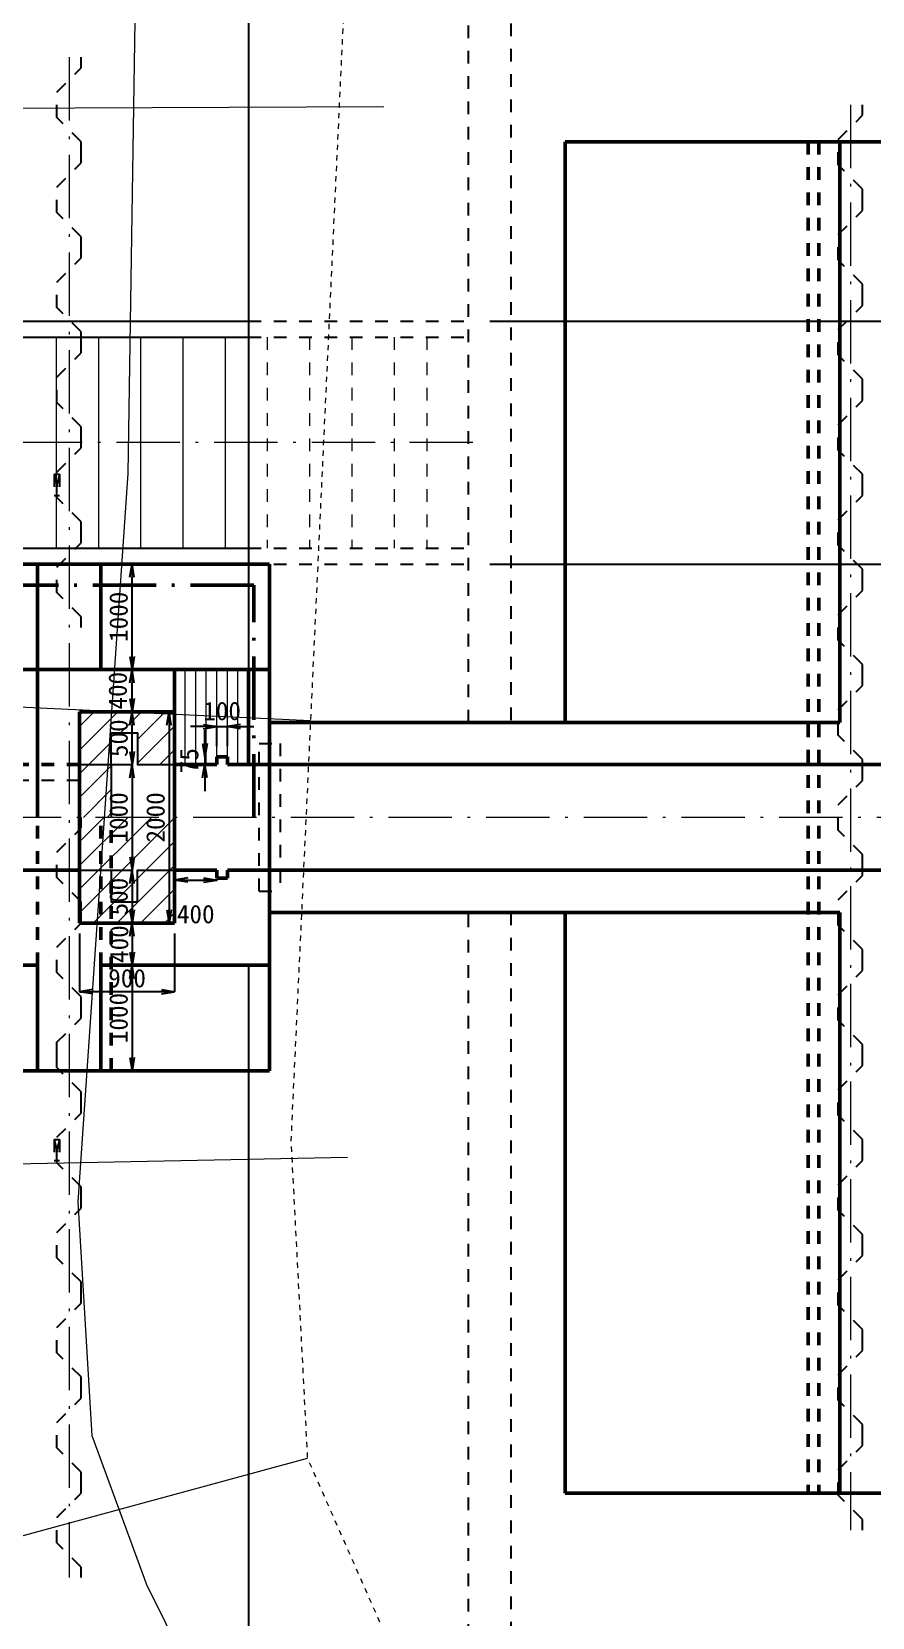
# Model space of a CAD drawing. Header units: millimetres. Extents: x 432273 to 1139245, y 170116 to 705940.
# Drawn here: x 771470 to 779430, y 397459 to 412477 of the extents above; entities that cross this region are included whole.
import ezdxf

# ---------------------------------------------------------------- set-up
doc = ezdxf.new("R2010")
doc.units = ezdxf.units.MM
doc.header["$LTSCALE"] = 100
doc.header["$PDSIZE"] = 300
for name, pattern in [('561019', [1, 0.5, -0.5]), ('56301', [0.5, 0.25, -0.25]), ('SXF_一点短鎖線', [9.25, 6, -1.5, 0.25, -1.5]), ('SXF_跳び破線', [12, 6, -6]), ('一点短鎖線', [9.25, 6, -1.5, 0.25, -1.5]), ('破線', [7.5, 6, -1.5])]:
    doc.linetypes.add(name, pattern=pattern)
doc.layers.get('Defpoints').update_dxf_attribs({"color": 153})
for name, color, linetype, lineweight in [('D-BGD', 7, 'Continuous', 13), ('D-BMK', 2, 'SXF_一点短鎖線', 13), ('D-BYP-STR1', 2, 'Continuous', 13), ('D-BYP-STR3', 3, 'Continuous', 25), ('D-BYP-STR4', 6, 'Continuous', 25), ('D-STR', 1, 'Continuous', 50)]:
    doc.layers.add(name, color=color, linetype=linetype, lineweight=lineweight)
doc.layers.add('Defpoints2', color=11, linetype='Continuous', plot=False)
doc.styles.add('MS ゴシック', font='MS Gothic.ttf')
doc.dimstyles.new('DIM-100-F', dxfattribs={"dimscale": 100, "dimtxt": 3.5, "dimasz": 2.5, "dimexe": 0, "dimexo": 2, "dimgap": 0.8, "dimtad": 1, "dimdec": 0, "dimzin": 0, "dimdsep": 46, "dimtxsty": 'MS ゴシック', "dimblk": 'OPEN', "dimcen": 0.1, "dimclrd": 256, "dimclre": 256, "dimclrt": 256, "dimaunit": 1, "dimadec": 4, "dimazin": 0, "dimtfac": 1, "dimtdec": 0, "dimtmove": 2, "dimatfit": 3, "dimldrblk": 'OPEN', "dimfxl": 1, "dimtolj": 1, "dimtzin": 0, "dimlwd": -1, "dimlwe": -1, "dimarcsym": 2})
doc.dimstyles.new('DIM-50-F', dxfattribs={"dimscale": 50, "dimtxt": 3.5, "dimasz": 2.5, "dimexe": 0, "dimexo": 2, "dimgap": 0.8, "dimtad": 1, "dimdec": 0, "dimzin": 0, "dimdsep": 46, "dimtxsty": 'MS ゴシック', "dimblk": 'OPEN', "dimcen": 0.1, "dimclrd": 256, "dimclre": 256, "dimclrt": 256, "dimaunit": 1, "dimadec": 4, "dimazin": 0, "dimtfac": 1, "dimtdec": 0, "dimtmove": 2, "dimatfit": 3, "dimldrblk": 'OPEN', "dimfxl": 1, "dimtolj": 1, "dimtzin": 0, "dimlwd": -1, "dimlwe": -1, "dimarcsym": 2})

# ---------------------------------------------------------------- blocks, each defined once
blk = doc.blocks.new('21311212131313131')
at = {"layer": 'D-BGD', "linetype": 'Continuous'}
for p, q in [((2621199.8571, -1227219.7997), (2620937.3489, -1216724.5447)), ((2631301.8617, -1226821.8142), (2630894.0811, -1216862.6524)), ((2636606.854, -1226875.2248), (2633752.1022, -1217183.4579)), ((2626511.0967, -1227168.1898), (2626765.7641, -1217299.0659))]:
    blk.add_line(p, q, dxfattribs=at)
at = {"layer": 'D-BGD', "linetype": '561019', "flags": 128}
blk.add_lwpolyline([(2441034.3739, -1231115.2852), (2441014.949, -1230194.9008), (2441009.8382, -1229935.5942), (2440973.7998, -1228187.5674), (2440932.6506, -1226180.234), (2440890.6243, -1224172.4204), (2440849.475, -1222165.087), (2440838.0365, -1221607.0466), (2465396.9227, -1220738.3151), (2502568.1938, -1220258.7543), (2502893.2618, -1220254.3025), (2505968.9706, -1220281.5844), (2533646.6748, -1220529.6704), (2555247.3327, -1219423.2209), (2574682.3776, -1218318.0141), (2575877.9982, -1218262.2975), (2607350.0318, -1216798.0533), (2630746.0107, -1217401.774), (2633752.1022, -1217183.4579), (2635812.956, -1216221.9558), (2646480.1569, -1210237.1016), (2669388.8157, -1210323.2366), (2671678.4637, -1210836.7904), (2674039.248, -1211855.5625), (2682867.6468, -1216539.2122), (2684403.4154, -1216795.1095), (2705862.1412, -1215918.7715), (2722323.8586, -1215317.7261), (2764230.8114, -1214009.3989), (2772988.6009, -1213295.0741), (2774605.8721, -1213068.8912), (2777265.5539, -1211517.479), (2787744.4804, -1204699.9318), (2789344.3566, -1203582.9766), (2800889.1227, -1201996.8461), (2810456.4508, -1200682.5578), (2827286.2582, -1199498.6722), (2831012.6992, -1199215.4427)], dxfattribs=at)
at = {"layer": 'D-BGD', "linetype": 'Continuous', "elevation": 363999.9803, "flags": 128}
blk.add_lwpolyline([(2649607.2616, -1211624.0843), (2647935.6245, -1211651.7796), (2646422.6477, -1212201.8261), (2639896.5704, -1215778.3885), (2636062.4205, -1218115.3211), (2634983.1068, -1218677.0433), (2633582.0225, -1219226.7818), (2631370.8878, -1219404.8909), (2624463.6251, -1219073.3538), (2618943.2065, -1219103.1535), (2615445.7887, -1219127.7418), (2603273.5427, -1219213.2275), (2599545.5534, -1219240.4168), (2596797.3862, -1219574.8494), (2588989.4326, -1220163.8881), (2580161.2271, -1220894.3864)], dxfattribs=at)
blk = doc.blocks.new('_Open')
at = {"color": 0, "linetype": 'ByBlock', "lineweight": -2}
for p, q in [((-1, 0.167), (0, 0)), ((-1, -0.167), (0, 0)), ((0, 0), (-1, 0))]:
    blk.add_line(p, q, dxfattribs=at)
blk = doc.blocks.new('*D34')
at = {"layer": 'Defpoints', "color": 0, "ltscale": 1500, "transparency": 16777216}
for p in [(773323, 405895), (773223, 405610), (773323, 405610)]:
    blk.add_point(p, dxfattribs=at)
at = {"layer": 'Defpoints2', "ltscale": 1500, "transparency": 16777216}
for p, q in [((773098, 405895), (772973, 405895)), ((773223, 405710), (773223, 405895)), ((773223, 405895), (773323, 405895)), ((773323, 405710), (773323, 405895)), ((773448, 405895), (773573, 405895))]:
    blk.add_line(p, q, dxfattribs=at)
at = {"layer": 'Defpoints2', "ltscale": 1500, "transparency": 16777216, "xscale": 125, "yscale": 125, "zscale": 125}
blk.add_blockref('_Open', (773223, 405895), dxfattribs=at)
at = {"layer": 'Defpoints2', "ltscale": 1500, "transparency": 16777216, "xscale": 125, "yscale": 125, "zscale": 125, "rotation": 180}
blk.add_blockref('_Open', (773323, 405895), dxfattribs=at)
at = {"layer": 'Defpoints2', "ltscale": 1500, "transparency": 16777216, "insert": (773273, 406042), "char_height": 175, "attachment_point": 5, "style": 'MS ゴシック'}
blk.add_mtext('\\A1;100', dxfattribs=at)
blk = doc.blocks.new('*D35')
at = {"layer": 'Defpoints', "color": 0, "ltscale": 1500, "transparency": 16777216}
for p in [(773109, 405535), (773223, 405610), (773223, 405535)]:
    blk.add_point(p, dxfattribs=at)
at = {"layer": 'Defpoints2', "ltscale": 1500, "transparency": 16777216}
for p, q in [((773109, 405735), (773109, 405860)), ((773123, 405610), (773109, 405610)), ((773109, 405610), (773109, 405535)), ((773123, 405535), (773109, 405535)), ((773109, 405410), (773109, 405285))]:
    blk.add_line(p, q, dxfattribs=at)
at = {"layer": 'Defpoints2', "ltscale": 1500, "transparency": 16777216, "xscale": 125, "yscale": 125, "zscale": 125}
for p, rotation in [((773109, 405610), 270), ((773109, 405535), 90)]:
    blk.add_blockref('_Open', p, dxfattribs=dict(at, rotation=rotation))
at = {"layer": 'Defpoints2', "ltscale": 1500, "transparency": 16777216, "insert": (772962, 405572), "char_height": 175, "attachment_point": 5, "rotation": 90, "style": 'MS ゴシック'}
blk.add_mtext('\\A1;75', dxfattribs=at)
blk = doc.blocks.new('*D36')
at = {"layer": 'Defpoints', "color": 0, "ltscale": 1500, "transparency": 16777216}
for p in [(771923, 405535), (771923, 404535), (772420, 404535)]:
    blk.add_point(p, dxfattribs=at)
at = {"layer": 'Defpoints2', "ltscale": 1500, "transparency": 16777216}
for p, q in [((772023, 405535), (772420, 405535)), ((772420, 405410), (772420, 404660)), ((772023, 404535), (772420, 404535))]:
    blk.add_line(p, q, dxfattribs=at)
at = {"layer": 'Defpoints2', "ltscale": 1500, "transparency": 16777216, "xscale": 125, "yscale": 125, "zscale": 125}
for p, rotation in [((772420, 405535), 90), ((772420, 404535), 270)]:
    blk.add_blockref('_Open', p, dxfattribs=dict(at, rotation=rotation))
at = {"layer": 'Defpoints2', "ltscale": 1500, "transparency": 16777216, "insert": (772293, 405035), "char_height": 175, "attachment_point": 5, "rotation": 90, "style": 'MS ゴシック'}
blk.add_mtext('\\A1;1000', dxfattribs=at)
blk = doc.blocks.new('*D37')
at = {"layer": 'Defpoints', "color": 0, "ltscale": 1500, "transparency": 16777216}
for p in [(771923, 406035), (772420, 406035), (771923, 405535)]:
    blk.add_point(p, dxfattribs=at)
at = {"layer": 'Defpoints2', "ltscale": 1500, "transparency": 16777216}
for p, q in [((772023, 406035), (772420, 406035)), ((772420, 405660), (772420, 405910)), ((772023, 405535), (772420, 405535))]:
    blk.add_line(p, q, dxfattribs=at)
at = {"layer": 'Defpoints2', "ltscale": 1500, "transparency": 16777216, "xscale": 125, "yscale": 125, "zscale": 125}
for p, rotation in [((772420, 406035), 90), ((772420, 405535), 270)]:
    blk.add_blockref('_Open', p, dxfattribs=dict(at, rotation=rotation))
at = {"layer": 'Defpoints2', "ltscale": 1500, "transparency": 16777216, "insert": (772293, 405785), "char_height": 175, "attachment_point": 5, "rotation": 90, "style": 'MS ゴシック'}
blk.add_mtext('\\A1;500', dxfattribs=at)
blk = doc.blocks.new('*D38')
at = {"layer": 'Defpoints', "color": 0, "ltscale": 1500, "transparency": 16777216}
for p in [(771923, 404535), (771923, 404035), (772420, 404035)]:
    blk.add_point(p, dxfattribs=at)
at = {"layer": 'Defpoints2', "ltscale": 1500, "transparency": 16777216}
for p, q in [((772023, 404535), (772420, 404535)), ((772420, 404410), (772420, 404160)), ((772023, 404035), (772420, 404035))]:
    blk.add_line(p, q, dxfattribs=at)
at = {"layer": 'Defpoints2', "ltscale": 1500, "transparency": 16777216, "xscale": 125, "yscale": 125, "zscale": 125}
for p, rotation in [((772420, 404535), 90), ((772420, 404035), 270)]:
    blk.add_blockref('_Open', p, dxfattribs=dict(at, rotation=rotation))
at = {"layer": 'Defpoints2', "ltscale": 1500, "transparency": 16777216, "insert": (772293, 404285), "char_height": 175, "attachment_point": 5, "rotation": 90, "style": 'MS ゴシック'}
blk.add_mtext('\\A1;500', dxfattribs=at)
blk = doc.blocks.new('*D39')
at = {"layer": 'Defpoints', "color": 0, "ltscale": 1500, "transparency": 16777216}
for p in [(771923, 404035), (772123, 403635), (772420, 403635)]:
    blk.add_point(p, dxfattribs=at)
at = {"layer": 'Defpoints2', "ltscale": 1500, "transparency": 16777216}
for p, q in [((772023, 404035), (772420, 404035)), ((772420, 403910), (772420, 403760)), ((772223, 403635), (772420, 403635))]:
    blk.add_line(p, q, dxfattribs=at)
at = {"layer": 'Defpoints2', "ltscale": 1500, "transparency": 16777216, "xscale": 125, "yscale": 125, "zscale": 125}
for p, rotation in [((772420, 404035), 90), ((772420, 403635), 270)]:
    blk.add_blockref('_Open', p, dxfattribs=dict(at, rotation=rotation))
at = {"layer": 'Defpoints2', "ltscale": 1500, "transparency": 16777216, "insert": (772298, 403835), "char_height": 175, "attachment_point": 5, "rotation": 90, "style": 'MS ゴシック'}
blk.add_mtext('\\A1;400', dxfattribs=at)
blk = doc.blocks.new('*D40')
at = {"layer": 'Defpoints', "color": 0, "ltscale": 1500, "transparency": 16777216}
for p in [(772123, 403635), (772123, 402635), (772420, 402635)]:
    blk.add_point(p, dxfattribs=at)
at = {"layer": 'Defpoints2', "ltscale": 1500, "transparency": 16777216}
for p, q in [((772223, 403635), (772420, 403635)), ((772420, 403510), (772420, 402760)), ((772223, 402635), (772420, 402635))]:
    blk.add_line(p, q, dxfattribs=at)
at = {"layer": 'Defpoints2', "ltscale": 1500, "transparency": 16777216, "xscale": 125, "yscale": 125, "zscale": 125}
for p, rotation in [((772420, 403635), 90), ((772420, 402635), 270)]:
    blk.add_blockref('_Open', p, dxfattribs=dict(at, rotation=rotation))
at = {"layer": 'Defpoints2', "ltscale": 1500, "transparency": 16777216, "insert": (772293, 403135), "char_height": 175, "attachment_point": 5, "rotation": 90, "style": 'MS ゴシック'}
blk.add_mtext('\\A1;1000', dxfattribs=at)
blk = doc.blocks.new('*D41')
at = {"layer": 'Defpoints', "color": 0, "ltscale": 1500, "transparency": 16777216}
for p in [(772123, 406435), (772420, 406435), (771923, 406035)]:
    blk.add_point(p, dxfattribs=at)
at = {"layer": 'Defpoints2', "ltscale": 1500, "transparency": 16777216}
for p, q in [((772223, 406435), (772420, 406435)), ((772420, 406160), (772420, 406310)), ((772023, 406035), (772420, 406035))]:
    blk.add_line(p, q, dxfattribs=at)
at = {"layer": 'Defpoints2', "ltscale": 1500, "transparency": 16777216, "xscale": 125, "yscale": 125, "zscale": 125}
for p, rotation in [((772420, 406435), 90), ((772420, 406035), 270)]:
    blk.add_blockref('_Open', p, dxfattribs=dict(at, rotation=rotation))
at = {"layer": 'Defpoints2', "ltscale": 1500, "transparency": 16777216, "insert": (772285, 406235), "char_height": 175, "attachment_point": 5, "rotation": 90, "style": 'MS ゴシック'}
blk.add_mtext('\\A1;400', dxfattribs=at)
blk = doc.blocks.new('*D42')
at = {"layer": 'Defpoints', "color": 0, "ltscale": 1500, "transparency": 16777216}
for p in [(772123, 407435), (772420, 407435), (772123, 406435)]:
    blk.add_point(p, dxfattribs=at)
at = {"layer": 'Defpoints2', "ltscale": 1500, "transparency": 16777216}
for p, q in [((772223, 407435), (772420, 407435)), ((772420, 406560), (772420, 407310)), ((772223, 406435), (772420, 406435))]:
    blk.add_line(p, q, dxfattribs=at)
at = {"layer": 'Defpoints2', "ltscale": 1500, "transparency": 16777216, "xscale": 125, "yscale": 125, "zscale": 125}
for p, rotation in [((772420, 407435), 90), ((772420, 406435), 270)]:
    blk.add_blockref('_Open', p, dxfattribs=dict(at, rotation=rotation))
at = {"layer": 'Defpoints2', "ltscale": 1500, "transparency": 16777216, "insert": (772293, 406935), "char_height": 175, "attachment_point": 5, "rotation": 90, "style": 'MS ゴシック'}
blk.add_mtext('\\A1;1000', dxfattribs=at)
blk = doc.blocks.new('*D33')
at = {"layer": 'Defpoints', "color": 0, "ltscale": 1500, "transparency": 16777216}
for p in [(771923, 406035), (771923, 404035), (772770, 404035)]:
    blk.add_point(p, dxfattribs=at)
at = {"layer": 'Defpoints2', "ltscale": 1500, "transparency": 16777216}
for p, q in [((772023, 406035), (772770, 406035)), ((772770, 405910), (772770, 404160)), ((772023, 404035), (772770, 404035))]:
    blk.add_line(p, q, dxfattribs=at)
at = {"layer": 'Defpoints2', "ltscale": 1500, "transparency": 16777216, "xscale": 125, "yscale": 125, "zscale": 125}
for p, rotation in [((772770, 406035), 90), ((772770, 404035), 270)]:
    blk.add_blockref('_Open', p, dxfattribs=dict(at, rotation=rotation))
at = {"layer": 'Defpoints2', "ltscale": 1500, "transparency": 16777216, "insert": (772643, 405035), "char_height": 175, "attachment_point": 5, "rotation": 90, "style": 'MS ゴシック'}
blk.add_mtext('\\A1;2000', dxfattribs=at)
blk = doc.blocks.new('*D43')
at = {"layer": 'Defpoints', "color": 0, "ltscale": 1500, "transparency": 16777216}
for p in [(771923, 404035), (772823, 404035), (771923, 403384)]:
    blk.add_point(p, dxfattribs=at)
at = {"layer": 'Defpoints2', "ltscale": 1500, "transparency": 16777216}
for p, q in [((771923, 403935), (771923, 403384)), ((772823, 403935), (772823, 403384)), ((772698, 403384), (772048, 403384))]:
    blk.add_line(p, q, dxfattribs=at)
at = {"layer": 'Defpoints2', "ltscale": 1500, "transparency": 16777216, "xscale": 125, "yscale": 125, "zscale": 125, "rotation": 180}
blk.add_blockref('_Open', (771923, 403384), dxfattribs=at)
at = {"layer": 'Defpoints2', "ltscale": 1500, "transparency": 16777216, "xscale": 125, "yscale": 125, "zscale": 125}
blk.add_blockref('_Open', (772823, 403384), dxfattribs=at)
at = {"layer": 'Defpoints2', "ltscale": 1500, "transparency": 16777216, "insert": (772373, 403511), "char_height": 175, "attachment_point": 5, "style": 'MS ゴシック'}
blk.add_mtext('\\A1;900', dxfattribs=at)
blk = doc.blocks.new('*D44')
at = {"layer": 'Defpoints', "color": 0, "ltscale": 1500, "transparency": 16777216}
for p in [(772823, 404535), (773223, 404535), (773223, 404441)]:
    blk.add_point(p, dxfattribs=at)
at = {"layer": 'Defpoints2', "ltscale": 1500, "transparency": 16777216}
for p, q in [((772823, 404435), (772823, 404441)), ((772948, 404441), (773098, 404441)), ((773223, 404435), (773223, 404441))]:
    blk.add_line(p, q, dxfattribs=at)
at = {"layer": 'Defpoints2', "ltscale": 1500, "transparency": 16777216, "xscale": 125, "yscale": 125, "zscale": 125, "rotation": 180}
blk.add_blockref('_Open', (772823, 404441), dxfattribs=at)
at = {"layer": 'Defpoints2', "ltscale": 1500, "transparency": 16777216, "xscale": 125, "yscale": 125, "zscale": 125}
blk.add_blockref('_Open', (773223, 404441), dxfattribs=at)
at = {"layer": 'Defpoints2', "ltscale": 1500, "transparency": 16777216, "insert": (773023, 404118), "char_height": 175, "attachment_point": 5, "style": 'MS ゴシック'}
blk.add_mtext('\\A1;400', dxfattribs=at)
blk = doc.blocks.new('*D60')
at = {"layer": 'Defpoints', "ltscale": 0.2, "transparency": 16777216}
for p, q in [((775807, 409735), (782432, 409735)), ((782432, 409485), (782432, 407685)), ((775807, 407435), (782432, 407435))]:
    blk.add_line(p, q, dxfattribs=at)
at = {"layer": 'Defpoints', "color": 0, "ltscale": 0.2, "transparency": 16777216}
for p in [(775607, 409735), (775607, 407435), (782432, 407435)]:
    blk.add_point(p, dxfattribs=at)
at = {"layer": 'Defpoints', "ltscale": 0.2, "transparency": 16777216, "xscale": 250, "yscale": 250, "zscale": 250}
for p, rotation in [((782432, 409735), 90), ((782432, 407435), 270)]:
    blk.add_blockref('_Open', p, dxfattribs=dict(at, rotation=rotation))
at = {"layer": 'Defpoints', "ltscale": 0.2, "transparency": 16777216, "insert": (782177, 408585), "char_height": 350, "attachment_point": 5, "rotation": 90, "style": 'MS ゴシック'}
blk.add_mtext('\\A1;2300', dxfattribs=at)
blk = doc.blocks.new('*D61')
at = {"layer": 'Defpoints', "ltscale": 0.2, "transparency": 16777216}
for p, q in [((775807, 407435), (782432, 407435)), ((782432, 407185), (782432, 389185)), ((776207, 388935), (782432, 388935))]:
    blk.add_line(p, q, dxfattribs=at)
at = {"layer": 'Defpoints', "color": 0, "ltscale": 0.2, "transparency": 16777216}
for p in [(775607, 407435), (776007, 388935), (782432, 388935)]:
    blk.add_point(p, dxfattribs=at)
at = {"layer": 'Defpoints', "ltscale": 0.2, "transparency": 16777216, "xscale": 250, "yscale": 250, "zscale": 250}
for p, rotation in [((782432, 407435), 90), ((782432, 388935), 270)]:
    blk.add_blockref('_Open', p, dxfattribs=dict(at, rotation=rotation))
at = {"layer": 'Defpoints', "ltscale": 0.2, "transparency": 16777216, "insert": (782177, 398185), "char_height": 350, "attachment_point": 5, "rotation": 90, "style": 'MS ゴシック'}
blk.add_mtext('\\A1;18500', dxfattribs=at)
blk = doc.blocks.new('*D62')
at = {"layer": 'Defpoints', "ltscale": 0.2, "transparency": 16777216}
for p, q in [((776207, 421435), (783132, 421435)), ((783132, 421185), (783132, 388885)), ((776207, 388635), (783132, 388635))]:
    blk.add_line(p, q, dxfattribs=at)
at = {"layer": 'Defpoints', "color": 0, "ltscale": 0.2, "transparency": 16777216}
for p in [(776007, 421435), (776007, 388635), (783132, 388635)]:
    blk.add_point(p, dxfattribs=at)
at = {"layer": 'Defpoints', "ltscale": 0.2, "transparency": 16777216, "xscale": 250, "yscale": 250, "zscale": 250}
for p, rotation in [((783132, 421435), 90), ((783132, 388635), 270)]:
    blk.add_blockref('_Open', p, dxfattribs=dict(at, rotation=rotation))
at = {"layer": 'Defpoints', "ltscale": 0.2, "transparency": 16777216, "insert": (782877, 405035), "char_height": 350, "attachment_point": 5, "rotation": 90, "style": 'MS ゴシック'}
blk.add_mtext('\\A1;32800', dxfattribs=at)
blk = doc.blocks.new('*D64')
at = {"layer": 'Defpoints', "transparency": 16777216}
for p, q in [((776207, 421135), (782432, 421135)), ((782432, 420885), (782432, 409985)), ((775807, 409735), (782432, 409735))]:
    blk.add_line(p, q, dxfattribs=at)
at = {"layer": 'Defpoints', "color": 0, "transparency": 16777216}
for p in [(776007, 421135, 354000), (775607, 409735, 354000), (782432, 409735)]:
    blk.add_point(p, dxfattribs=at)
at = {"layer": 'Defpoints', "transparency": 16777216, "xscale": 250, "yscale": 250, "zscale": 250}
for p, rotation in [((782432, 421135), 90), ((782432, 409735), 270)]:
    blk.add_blockref('_Open', p, dxfattribs=dict(at, rotation=rotation))
at = {"layer": 'Defpoints', "transparency": 16777216, "insert": (782177, 415435), "char_height": 350, "attachment_point": 5, "rotation": 90, "style": 'MS ゴシック'}
blk.add_mtext('\\A1;11400', dxfattribs=at)

msp = doc.modelspace()

# ---------------------------------------------------------------- hatches: boundary and pattern name
at = {"layer": 'D-BYP-STR1'}
h = msp.add_hatch(dxfattribs=at)
h.set_pattern_fill('ANSI31', color=256, scale=50)
h.set_pattern_definition([(45, (74271.6, 1431780.76), (-112.253202, 112.253202), [])])
h.paths.add_polyline_path([(772222.9, 405034.8), (771922.9, 405034.8), (771922.9, 406034.8), (772822.9, 406034.8), (772822.9, 405534.8), (772472.9, 405534.8), (772472.9, 405834.8), (772222.9, 405834.8)])
h = msp.add_hatch(dxfattribs=at)
h.set_pattern_fill('ANSI31', color=256, scale=50)
h.set_pattern_definition([(45, (694537.68, 599744.59), (-112.2532, 112.2532), [])])
h.paths.add_polyline_path([(772822.9, 404034.8), (772822.9, 405034.8), (771922.9, 405034.8), (771922.9, 404034.8)])

# ---------------------------------------------------------------- linework, layer by layer
at = {"layer": 'D-BMK', "linetype": 'SXF_一点短鎖線'}
for p, q in [((771822.9, 412234.8, 354000), (771822.9, 397834.8, 354000)), ((779222.9, 411784.8, 354000), (779222.9, 398284.8, 354000)), ((775646.4, 408584.8, 354000), (763234.1, 408584.8, 354000)), ((810597.2, 405034.8, 354000), (729800.3, 405034.8, 354000))]:
    msp.add_line(p, q, dxfattribs=at)
at = {"layer": 'D-BYP-STR1', "ltscale": 0.2}
for p, q in [((771701.1, 409584.8, 354000), (771701.1, 407584.8, 354000)), ((772101.1, 409584.8, 354000), (772101.1, 407584.8, 354000)), ((772501.1, 409584.8, 354000), (772501.1, 407584.8, 354000)), ((772901.1, 409584.8, 354000), (772901.1, 407584.8, 354000)), ((773301.1, 409584.8, 354000), (773301.1, 407584.8, 354000))]:
    msp.add_line(p, q, dxfattribs=at)
at = {"layer": 'D-BYP-STR1', "linetype": 'SXF_跳び破線', "ltscale": 0.2}
for p, q in [((773701.1, 409584.8, 354000), (773701.1, 407584.8, 354000)), ((774101.1, 409584.8, 354000), (774101.1, 407584.8, 354000)), ((774501.1, 409584.8, 354000), (774501.1, 407584.8, 354000)), ((774901.1, 409584.8, 354000), (774901.1, 407584.8, 354000)), ((775212, 409584.8, 354000), (775212, 407584.8, 354000))]:
    msp.add_line(p, q, dxfattribs=at)
at = {"layer": 'D-BYP-STR1', "lineweight": 13, "ltscale": 100}
for p, q in [((772922.9, 405534.8, 354000), (772922.9, 406434.8, 354000)), ((773022.9, 405534.8, 354000), (773022.9, 406434.8, 354000)), ((773122.9, 405534.8, 354000), (773122.9, 406434.8, 354000)), ((773222.9, 405609.8, 354000), (773222.9, 406434.8, 354000)), ((773322.9, 405609.8, 354000), (773322.9, 406434.8, 354000)), ((773422.9, 405534.8, 354000), (773422.9, 406434.8, 354000))]:
    msp.add_line(p, q, dxfattribs=at)
at = {"layer": 'D-BYP-STR3', "ltscale": 0.2}
for p, q in [((773522.9, 421434.8, 354000), (773522.9, 406434.8, 354000)), ((763698.5, 409734.8, 354000), (773522.9, 409734.8, 354000)), ((764198.5, 409584.8, 354000), (773522.9, 409584.8, 354000)), ((764198.5, 407584.8, 354000), (773522.9, 407584.8, 354000)), ((763698.5, 407434.8, 354000), (773522.9, 407434.8, 354000)), ((773522.9, 403634.8, 354000), (773522.9, 388634.8, 354000))]:
    msp.add_line(p, q, dxfattribs=at)
at = {"layer": 'D-BYP-STR3', "linetype": 'SXF_跳び破線', "ltscale": 0.2}
for p, q in [((775607.2, 405934.8, 354000), (775607.2, 421434.8, 354000)), ((776007.2, 421434.8, 354000), (776007.2, 405934.8, 354000)), ((773522.9, 409734.8, 354000), (775607.2, 409734.8, 354000)), ((773522.9, 409584.8, 354000), (775607.2, 409584.8, 354000)), ((773522.9, 407584.8, 354000), (775607.2, 407584.8, 354000)), ((773522.9, 407434.8, 354000), (775607.2, 407434.8, 354000)), ((775607.2, 388634.8, 354000), (775607.2, 404134.8, 354000)), ((776007.2, 404134.8, 354000), (776007.2, 388634.8, 354000))]:
    msp.add_line(p, q, dxfattribs=at)
at = {"layer": 'D-BYP-STR4', "linetype": 'SXF_跳び破線', "ltscale": 0.2}
for p, q in [((773622.9, 404334.8, 354000), (773622.9, 405734.8, 354000)), ((773622.9, 405734.8, 354000), (773822.9, 405734.8, 354000)), ((773822.9, 405734.8, 354000), (773822.9, 404334.8, 354000)), ((771922.9, 405384.8, 354000), (767322.6, 405384.8, 354000)), ((773622.9, 404334.8, 354000), (773822.9, 404334.8, 354000))]:
    msp.add_line(p, q, dxfattribs=at)
at = {"layer": 'D-BYP-STR4', "color": 6, "ltscale": 1500}
msp.add_line((772222.9, 405534.8, 354000), (772222.9, 405034.8, 354000), dxfattribs=at)
at = {"layer": 'D-BYP-STR4', "linetype": 'SXF_跳び破線', "ltscale": 0.2}
for points in [[(771937.9, 411334.8), (771937.9, 411434.8), (771707.9, 411664.8), (771707.9, 411904.8), (771937.9, 412134.8), (771937.9, 412234.8)], [(779337.9, 410884.8), (779337.9, 410984.8), (779107.9, 411214.8), (779107.9, 411454.8), (779337.9, 411684.8), (779337.9, 411784.8)], [(771937.9, 410434.8), (771937.9, 410534.8), (771707.9, 410764.8), (771707.9, 411004.8), (771937.9, 411234.8), (771937.9, 411334.8)], [(779337.9, 409984.8), (779337.9, 410084.8), (779107.9, 410314.8), (779107.9, 410554.8), (779337.9, 410784.8), (779337.9, 410884.8)], [(771937.9, 409534.8), (771937.9, 409634.8), (771707.9, 409864.8), (771707.9, 410104.8), (771937.9, 410334.8), (771937.9, 410434.8)], [(779337.9, 409084.8), (779337.9, 409184.8), (779107.9, 409414.8), (779107.9, 409654.8), (779337.9, 409884.8), (779337.9, 409984.8)], [(771937.9, 408634.8), (771937.9, 408734.8), (771707.9, 408964.8), (771707.9, 409204.8), (771937.9, 409434.8), (771937.9, 409534.8)], [(779337.9, 408184.8), (779337.9, 408284.8), (779107.9, 408514.8), (779107.9, 408754.8), (779337.9, 408984.8), (779337.9, 409084.8)], [(771937.9, 407734.8), (771937.9, 407834.8), (771707.9, 408064.8), (771707.9, 408304.8), (771937.9, 408534.8), (771937.9, 408634.8)], [(771682.9, 408284.8), (771682.9, 408084.8)], [(771682.9, 408284.8), (771732.9, 408284.8)], [(771732.9, 408284.8), (771682.9, 408084.8)], [(771682.9, 408284.8), (771732.9, 408084.8)], [(771732.9, 408284.8), (771732.9, 408084.8)], [(771682.9, 408084.8), (771732.9, 408084.8)], [(779337.9, 407284.8), (779337.9, 407384.8), (779107.9, 407614.8), (779107.9, 407854.8), (779337.9, 408084.8), (779337.9, 408184.8)], [(771937.9, 406834.8), (771937.9, 406934.8), (771707.9, 407164.8), (771707.9, 407404.8), (771937.9, 407634.8), (771937.9, 407734.8)], [(779337.9, 406384.8), (779337.9, 406484.8), (779107.9, 406714.8), (779107.9, 406954.8), (779337.9, 407184.8), (779337.9, 407284.8)], [(779337.9, 405484.8), (779337.9, 405584.8), (779107.9, 405814.8), (779107.9, 406054.8), (779337.9, 406284.8), (779337.9, 406384.8)], [(779337.9, 404584.8), (779337.9, 404684.8), (779107.9, 404914.8), (779107.9, 405154.8), (779337.9, 405384.8), (779337.9, 405484.8)], [(771937.9, 404134.8), (771937.9, 404234.8), (771707.9, 404464.8), (771707.9, 404704.8), (771937.9, 404934.8), (771937.9, 405034.8)], [(779337.9, 403684.8), (779337.9, 403784.8), (779107.9, 404014.8), (779107.9, 404254.8), (779337.9, 404484.8), (779337.9, 404584.8)], [(771937.9, 403234.8), (771937.9, 403334.8), (771707.9, 403564.8), (771707.9, 403804.8), (771937.9, 404034.8), (771937.9, 404134.8)], [(779337.9, 402784.8), (779337.9, 402884.8), (779107.9, 403114.8), (779107.9, 403354.8), (779337.9, 403584.8), (779337.9, 403684.8)], [(771707.9, 402784.8), (771707.9, 402904.8), (771937.9, 403134.8), (771937.9, 403234.8)], [(771937.9, 402334.8), (771937.9, 402434.8), (771707.9, 402664.8), (771707.9, 402784.8)], [(779337.9, 401884.8), (779337.9, 401984.8), (779107.9, 402214.8), (779107.9, 402454.8), (779337.9, 402684.8), (779337.9, 402784.8)], [(771937.9, 401434.8), (771937.9, 401534.8), (771707.9, 401764.8), (771707.9, 402004.8), (771937.9, 402234.8), (771937.9, 402334.8)], [(771682.9, 401984.8), (771682.9, 401784.8)], [(771682.9, 401984.8), (771732.9, 401984.8)], [(771732.9, 401984.8), (771682.9, 401784.8)], [(771682.9, 401984.8), (771732.9, 401784.8)], [(771732.9, 401984.8), (771732.9, 401784.8)], [(779337.9, 400984.8), (779337.9, 401084.8), (779107.9, 401314.8), (779107.9, 401554.8), (779337.9, 401784.8), (779337.9, 401884.8)], [(771682.9, 401784.8), (771732.9, 401784.8)], [(771937.9, 400534.8), (771937.9, 400634.8), (771707.9, 400864.8), (771707.9, 401104.8), (771937.9, 401334.8), (771937.9, 401434.8)], [(779337.9, 400084.8), (779337.9, 400184.8), (779107.9, 400414.8), (779107.9, 400654.8), (779337.9, 400884.8), (779337.9, 400984.8)], [(771937.9, 399634.8), (771937.9, 399734.8), (771707.9, 399964.8), (771707.9, 400204.8), (771937.9, 400434.8), (771937.9, 400534.8)], [(779337.9, 399184.8), (779337.9, 399284.8), (779107.9, 399514.8), (779107.9, 399754.8), (779337.9, 399984.8), (779337.9, 400084.8)], [(771937.9, 398734.8), (771937.9, 398834.8), (771707.9, 399064.8), (771707.9, 399304.8), (771937.9, 399534.8), (771937.9, 399634.8)], [(779337.9, 398284.8), (779337.9, 398384.8), (779107.9, 398614.8), (779107.9, 398854.8), (779337.9, 399084.8), (779337.9, 399184.8)], [(771937.9, 397834.8), (771937.9, 397934.8), (771707.9, 398164.8), (771707.9, 398404.8), (771937.9, 398634.8), (771937.9, 398734.8)]]:
    msp.add_lwpolyline(points, dxfattribs=at)
at = {"layer": 'D-BYP-STR4', "color": 6, "ltscale": 1500, "elevation": 354000}
for points in [[(771922.9, 405534.8), (772222.9, 405534.8), (772222.9, 405834.8), (772472.9, 405834.8), (772472.9, 405534.8), (772822.9, 405534.8)], [(771922.9, 404534.8), (772222.9, 404534.8), (772222.9, 404234.8), (772472.9, 404234.8), (772472.9, 404534.8), (772822.9, 404534.8)]]:
    msp.add_lwpolyline(points, dxfattribs=at)
at = {"layer": 'D-STR'}
for p, q in [((779122.9, 411434.8, 354000), (776522.9, 411434.8, 354000)), ((776522.9, 405934.8, 354000), (776522.9, 411434.8, 354000)), ((779122.9, 405934.8, 354000), (779122.9, 411434.8, 354000)), ((779122.9, 407142.7, 354000), (779122.9, 411434.8, 354000)), ((773722.9, 407434.8, 354000), (766822.6, 407434.8, 354000)), ((771522.9, 405034.8, 354000), (771522.9, 407434.8, 354000)), ((772122.9, 406434.8, 354000), (772122.9, 407434.8, 354000)), ((773722.9, 406434.8, 354000), (773722.9, 407434.8, 354000)), ((771522.9, 406434.8, 354000), (766822.6, 406434.8, 354000)), ((773722.9, 406434.8, 354000), (771522.9, 406434.8, 354000)), ((772822.9, 406434.8, 354000), (772822.9, 404034.8, 354000)), ((773522.9, 406434.8, 354000), (773522.9, 405534.8, 354000)), ((773722.9, 403634.8, 354000), (773722.9, 406434.8, 354000)), ((772822.9, 406034.8, 354000), (771922.9, 406034.8, 354000)), ((771922.9, 406034.8, 354000), (771922.9, 404034.8, 354000)), ((773722.9, 405934.8, 354000), (779122.9, 405934.8, 354000)), ((773222.9, 405534.8, 354000), (772822.9, 405534.8, 354000)), ((773322.9, 405609.8, 354000), (773222.9, 405609.8, 354000)), ((773222.9, 405609.8, 354000), (773222.9, 405534.8, 354000)), ((773322.9, 405534.8, 354000), (773322.9, 405609.8, 354000)), ((773722.9, 405534.8, 354000), (773322.9, 405534.8, 354000)), ((773322.9, 405534.8, 354000), (779522.9, 405534.8, 354000)), ((767322.6, 404534.8, 354000), (771522.9, 404534.8, 354000)), ((771922.9, 404534.8, 354000), (771522.9, 404534.8, 354000)), ((773222.9, 404534.8, 354000), (772822.9, 404534.8, 354000)), ((773222.9, 404459.8, 354000), (773222.9, 404534.8, 354000)), ((773322.9, 404459.8, 354000), (773222.9, 404459.8, 354000)), ((773722.9, 404534.8, 354000), (773322.9, 404534.8, 354000)), ((773322.9, 404534.8, 354000), (773322.9, 404459.8, 354000)), ((773322.9, 404534.8, 354000), (779522.9, 404534.8, 354000)), ((773722.9, 404134.8, 354000), (779122.9, 404134.8, 354000)), ((776522.9, 398634.8, 354000), (776522.9, 404134.8, 354000)), ((779122.9, 398634.8, 354000), (779122.9, 404134.8, 354000)), ((772822.9, 404034.8, 354000), (771922.9, 404034.8, 354000)), ((766822.6, 403634.8, 354000), (771522.9, 403634.8, 354000)), ((771522.9, 403634.8, 354000), (771522.9, 402634.8, 354000)), ((772122.9, 403634.8, 354000), (772122.9, 402634.8, 354000)), ((773722.9, 403634.8, 354000), (772122.9, 403634.8, 354000)), ((773722.9, 403634.8, 354000), (773722.9, 402634.8, 354000)), ((773722.9, 402634.8, 354000), (766822.6, 402634.8, 354000)), ((779122.9, 398634.8, 354000), (776522.9, 398634.8, 354000))]:
    msp.add_line(p, q, dxfattribs=at)
at = {"layer": 'D-STR', "linetype": 'SXF_跳び破線', "ltscale": 0.2}
for p, q in [((778822.9, 411434.8, 354000), (778822.9, 398634.8, 354000)), ((778922.9, 411434.8, 354000), (778922.9, 398634.8, 354000)), ((771922.9, 405534.8, 354000), (767322.6, 405534.8, 354000)), ((771522.9, 403634.8, 354000), (771522.9, 405034.8, 354000)), ((772122.9, 403634.8, 354000), (772122.9, 405034.8, 354000)), ((772222.9, 402634.8, 354000), (772222.9, 405034.8, 354000))]:
    msp.add_line(p, q, dxfattribs=at)
at = {"layer": 'D-STR', "linetype": '破線', "ltscale": 100}
for p, q in [((779122.9, 411434.8, 354000), (779522.9, 411434.8, 354000)), ((779522.9, 398634.8, 354000), (779122.9, 398634.8, 354000))]:
    msp.add_line(p, q, dxfattribs=at)
at = {"layer": 'D-STR', "linetype": '一点短鎖線', "elevation": 354000}
msp.add_lwpolyline([(773572.9, 405034.8), (773572.9, 407234.8), (770772.9, 407234.8), (770772.9, 405034.8)], dxfattribs=at)

# ---------------------------------------------------------------- block references
at = {"layer": 'D-BGD', "linetype": '56301', "rotation": 268.807065034117}
msp.add_blockref('21311212131313131', (2045832.1, 3006806.9, 354000), dxfattribs=at)

# ---------------------------------------------------------------- dimensions: what is measured, and where the dimension line sits
at = {"layer": 'Defpoints', "ltscale": 0.2}
for base, p1, p2, picture, middle in [((783131.5, 388634.8, 354000), (776007.2, 421434.8, 354000), (776007.2, 388634.8, 354000), '*D62', (782876.5, 405034.8, 354000)), ((782431.5, 407434.8, 354000), (775607.2, 409734.8, 354000), (775607.2, 407434.8, 354000), '*D60', (782176.5, 408584.8, 354000)), ((782431.5, 388934.8, 354000), (775607.2, 407434.8, 354000), (776007.2, 388934.8, 354000), '*D61', (782176.5, 398184.8, 354000))]:
    dim = msp.add_linear_dim(base=base, p1=p1, p2=p2, angle=90, dimstyle='DIM-100-F', dxfattribs=at)
    dim.commit()
    dim.dimension.update_dxf_attribs({"geometry": picture, "text_midpoint": middle})
at = {"layer": 'Defpoints'}
dim = msp.add_linear_dim(base=(782431.5, 409734.8), p1=(776007.2, 421134.8, 354000), p2=(775607.2, 409734.8, 354000), angle=90, dimstyle='DIM-100-F', override={"dimtix": 1}, dxfattribs=at)
dim.commit()
dim.dimension.update_dxf_attribs({"geometry": '*D64', "text_midpoint": (782176.5, 415434.8)})
at = {"layer": 'Defpoints2', "ltscale": 1500}
for base, p1, p2, picture, middle in [((772420.1, 407434.8, 354000), (772122.9, 406434.8, 354000), (772122.9, 407434.8, 354000), '*D42', (772292.6, 406934.8, 354000)), ((772420.1, 406034.8, 354000), (771922.9, 405534.8, 354000), (771922.9, 406034.8, 354000), '*D37', (772292.6, 405784.8, 354000)), ((772770.1, 404034.8, 354000), (771922.9, 406034.8, 354000), (771922.9, 404034.8, 354000), '*D33', (772642.6, 405034.8, 354000)), ((773109.3, 405534.8, 354000), (773222.9, 405609.8, 354000), (773222.9, 405534.8, 354000), '*D35', (772961.8, 405572.3, 354000)), ((772420.1, 404534.8, 354000), (771922.9, 405534.8, 354000), (771922.9, 404534.8, 354000), '*D36', (772292.6, 405034.8, 354000)), ((772420.1, 404034.8, 354000), (771922.9, 404534.8, 354000), (771922.9, 404034.8, 354000), '*D38', (772292.6, 404284.8, 354000)), ((772420.1, 402634.8, 354000), (772122.9, 403634.8, 354000), (772122.9, 402634.8, 354000), '*D40', (772292.6, 403134.8, 354000))]:
    dim = msp.add_linear_dim(base=base, p1=p1, p2=p2, angle=90, dimstyle='DIM-50-F', dxfattribs=at)
    dim.commit()
    dim.dimension.update_dxf_attribs({"geometry": picture, "text_midpoint": middle})
for base, p1, p2, picture, middle in [((772420.1, 406434.8, 354000), (771922.9, 406034.8, 354000), (772122.9, 406434.8, 354000), '*D41', (772285.4, 406234.8, 354000)), ((772420.1, 403634.8, 354000), (771922.9, 404034.8, 354000), (772122.9, 403634.8, 354000), '*D39', (772298.3, 403834.8, 354000))]:
    dim = msp.add_linear_dim(base=base, p1=p1, p2=p2, angle=90, dimstyle='DIM-50-F', dxfattribs=at)
    dim.commit()
    dim.dimension.update_dxf_attribs({"geometry": picture, "text_midpoint": middle, "dimtype": 160})
for base, p1, p2, picture, middle in [((773322.9, 405894.6, 354000), (773222.9, 405609.8, 354000), (773322.9, 405609.8, 354000), '*D34', (773272.9, 406042.1, 354000)), ((773222.9, 404440.9, 354000), (772822.9, 404534.8, 354000), (773222.9, 404534.8, 354000), '*D44', (773022.9, 404118.4, 354000)), ((771922.9, 403383.8, 354000), (772822.9, 404034.8, 354000), (771922.9, 404034.8, 354000), '*D43', (772372.9, 403511.3, 354000))]:
    dim = msp.add_linear_dim(base=base, p1=p1, p2=p2, dimstyle='DIM-50-F', dxfattribs=at)
    dim.commit()
    dim.dimension.update_dxf_attribs({"geometry": picture, "text_midpoint": middle})

doc.saveas('drawing.dxf')
